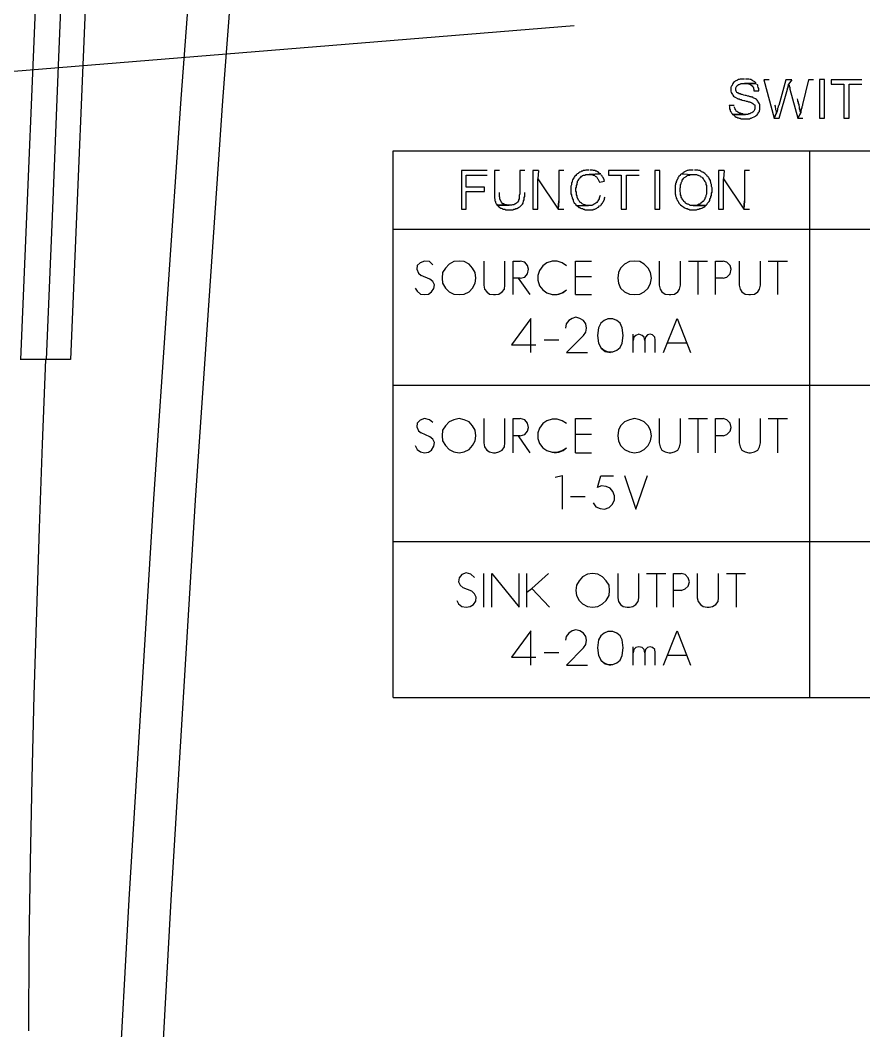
# Model space of a CAD drawing. Header units: metres. Extents: x 0 to 3575, y 0 to 842.
# Drawn here: x 3235.2 to 3281.2, y 601.4 to 656.4 of the extents above; entities that cross this region are included whole.
import ezdxf

# ---------------------------------------------------------------- set-up
doc = ezdxf.new("R2010")
doc.units = ezdxf.units.M
doc.layers.add('SCHEMATICS', color=7, linetype='Continuous')

msp = doc.modelspace()

# ---------------------------------------------------------------- linework, layer by layer
at = {"layer": 'SCHEMATICS', "color": 7}
for p, q in [((3265.408, 656.138), (3224.462, 652.795)), ((3274.034, 652.93), (3274.004, 652.87)), ((3274.064, 652.99), (3274.034, 652.96)), ((3274.034, 652.96), (3274.034, 652.93)), ((3274.094, 653.05), (3274.064, 652.99)), ((3274.153, 653.08), (3274.094, 653.05)), ((3274.184, 653.11), (3274.153, 653.08)), ((3274.304, 653.17), (3274.184, 653.11)), ((3274.363, 653.2), (3274.304, 653.17)), ((3274.334, 652.9), (3274.363, 652.93)), ((3274.394, 653.2), (3274.363, 653.2)), ((3274.363, 652.93), (3274.394, 652.93)), ((3274.454, 653.23), (3274.394, 653.2)), ((3274.394, 652.93), (3274.454, 652.96)), ((3274.693, 653.23), (3274.454, 653.23)), ((3274.454, 652.96), (3274.484, 652.99)), ((3274.484, 652.99), (3275.324, 652.99)), ((3275.325, 652.989), (3274.694, 652.989)), ((3274.694, 652.989), (3274.875, 652.989)), ((3274.934, 653.23), (3274.754, 653.23)), ((3274.875, 652.989), (3274.995, 652.929)), ((3274.994, 653.2), (3274.934, 653.23)), ((3275.054, 653.2), (3274.994, 653.2)), ((3274.995, 652.929), (3275.025, 652.929)), ((3275.025, 652.929), (3275.055, 652.899)), ((3275.084, 653.17), (3275.054, 653.2)), ((3275.113, 653.17), (3275.084, 653.17)), ((3275.144, 653.14), (3275.113, 653.17)), ((3275.264, 653.08), (3275.144, 653.14)), ((3275.294, 653.05), (3275.264, 653.08)), ((3275.324, 652.99), (3275.294, 653.05)), ((3275.385, 652.929), (3275.385, 652.959)), ((3275.415, 652.899), (3275.385, 652.929)), ((3276.045, 653.199), (3275.745, 653.199)), ((3275.745, 653.199), (3276.315, 651.099)), ((3276.944, 653.199), (3276.555, 651.789)), ((3277.275, 653.199), (3276.944, 653.199)), ((3277.275, 653.199), (3277.095, 652.959)), ((3277.095, 652.899), (3277.095, 652.959)), ((3277.095, 652.959), (3277.095, 652.929)), ((3277.095, 652.929), (3277.125, 652.899)), ((3278.175, 653.199), (3277.845, 651.849)), ((3278.444, 653.199), (3278.175, 653.199)), ((3281.085, 653.199), (3279.404, 653.199)), ((3279.404, 653.199), (3279.404, 652.959)), ((3279.404, 652.959), (3280.095, 652.959)), ((3280.095, 652.959), (3280.095, 651.099)), ((3280.395, 651.099), (3280.395, 652.959)), ((3280.395, 652.959), (3281.085, 652.959)), ((3273.974, 652.84), (3273.943, 652.78)), ((3273.943, 652.78), (3273.943, 652.57)), ((3273.943, 652.57), (3273.974, 652.51)), ((3274.004, 652.87), (3273.974, 652.84)), ((3273.974, 652.51), (3274.034, 652.39)), ((3274.034, 652.39), (3274.064, 652.36)), ((3274.214, 652.75), (3274.274, 652.87)), ((3274.214, 652.63), (3274.214, 652.75)), ((3274.244, 652.57), (3274.214, 652.63)), ((3274.274, 652.51), (3274.244, 652.57)), ((3274.274, 652.87), (3274.334, 652.9)), ((3274.304, 652.48), (3274.274, 652.51)), ((3274.334, 652.48), (3274.304, 652.48)), ((3274.394, 652.42), (3274.334, 652.48)), ((3274.454, 652.42), (3274.394, 652.42)), ((3274.514, 652.39), (3274.454, 652.42)), ((3274.574, 652.39), (3274.514, 652.39)), ((3274.664, 652.36), (3274.574, 652.39)), ((3275.055, 652.899), (3275.114, 652.869)), ((3275.114, 652.869), (3275.145, 652.809)), ((3275.145, 652.809), (3275.175, 652.779)), ((3275.175, 652.779), (3275.175, 652.72)), ((3275.175, 652.72), (3275.205, 652.659)), ((3275.205, 652.659), (3275.205, 652.599)), ((3275.205, 652.599), (3275.475, 652.599)), ((3275.415, 652.84), (3275.415, 652.899)), ((3275.444, 652.779), (3275.415, 652.84)), ((3275.475, 652.72), (3275.444, 652.779)), ((3275.475, 652.599), (3275.475, 652.72)), ((3276.585, 651.099), (3277.035, 652.689)), ((3277.035, 652.72), (3277.065, 652.779)), ((3277.035, 652.689), (3277.035, 652.72)), ((3277.065, 652.84), (3277.095, 652.899)), ((3277.065, 652.779), (3277.065, 652.84)), ((3277.125, 652.899), (3277.125, 652.869)), ((3277.125, 652.869), (3277.154, 652.779)), ((3277.154, 652.779), (3277.154, 652.689)), ((3277.154, 652.689), (3277.605, 651.099)), ((3274.064, 652.36), (3274.094, 652.3)), ((3274.094, 652.3), (3274.153, 652.27)), ((3274.153, 652.27), (3274.184, 652.24)), ((3274.184, 652.24), (3274.304, 652.18)), ((3274.304, 652.18), (3274.334, 652.15)), ((3274.334, 652.15), (3274.394, 652.15)), ((3274.394, 652.15), (3274.454, 652.12)), ((3274.454, 652.12), (3274.514, 652.12)), ((3274.514, 652.12), (3274.574, 652.09)), ((3274.574, 652.09), (3274.664, 652.06)), ((3274.724, 652.33), (3274.664, 652.36)), ((3274.664, 652.06), (3274.693, 652.06)), ((3274.693, 652.06), (3274.784, 652.03)), ((3274.784, 652.33), (3274.724, 652.33)), ((3274.874, 652.3), (3274.784, 652.33)), ((3274.784, 652.03), (3274.844, 652.03)), ((3274.844, 652.03), (3274.903, 652)), ((3274.934, 652.3), (3274.874, 652.3)), ((3274.903, 652), (3274.964, 652)), ((3274.994, 652.27), (3274.934, 652.3)), ((3274.964, 652), (3274.994, 651.97)), ((3275.054, 652.27), (3274.994, 652.27)), ((3274.994, 651.97), (3275.024, 651.97)), ((3275.024, 651.97), (3275.084, 651.94)), ((3275.084, 652.24), (3275.054, 652.27)), ((3275.144, 652.24), (3275.084, 652.24)), ((3275.084, 651.94), (3275.144, 651.91)), ((3275.174, 652.21), (3275.144, 652.24)), ((3275.144, 651.91), (3275.204, 651.85)), ((3275.294, 652.15), (3275.174, 652.21)), ((3275.204, 651.85), (3275.234, 651.85)), ((3275.234, 651.85), (3275.264, 651.79)), ((3275.354, 652.12), (3275.294, 652.15)), ((3275.384, 652.09), (3275.354, 652.12)), ((3275.414, 652.03), (3275.384, 652.09)), ((3275.443, 652), (3275.414, 652.03)), ((3275.504, 651.88), (3275.443, 652)), ((3275.534, 651.85), (3275.504, 651.88)), ((3275.534, 651.58), (3275.534, 651.85)), ((3276.375, 651.759), (3276.345, 651.819)), ((3277.605, 652.09), (3277.575, 652.149)), ((3277.605, 652.029), (3277.605, 652.09)), ((3277.635, 651.969), (3277.605, 652.029)), ((3277.635, 651.909), (3277.635, 651.969)), ((3277.665, 651.849), (3277.635, 651.909)), ((3277.665, 651.789), (3277.665, 651.849)), ((3277.845, 651.849), (3277.845, 651.789)), ((3274.124, 651.79), (3273.854, 651.79)), ((3273.854, 651.79), (3273.884, 651.73)), ((3273.884, 651.73), (3273.884, 651.61)), ((3273.884, 651.61), (3273.914, 651.55)), ((3273.914, 651.55), (3273.914, 651.49)), ((3273.914, 651.49), (3273.943, 651.46)), ((3273.943, 651.46), (3273.974, 651.4)), ((3273.974, 651.4), (3274.004, 651.37)), ((3274.004, 651.37), (3274.034, 651.31)), ((3274.034, 651.31), (3274.754, 651.31)), ((3274.874, 651.31), (3274.034, 651.31)), ((3274.034, 651.31), (3274.094, 651.28)), ((3274.094, 651.28), (3274.184, 651.19)), ((3274.184, 651.61), (3274.124, 651.73)), ((3274.184, 651.58), (3274.184, 651.61)), ((3274.214, 651.55), (3274.184, 651.58)), ((3274.244, 651.49), (3274.214, 651.55)), ((3274.274, 651.46), (3274.244, 651.49)), ((3274.334, 651.43), (3274.274, 651.46)), ((3274.394, 651.4), (3274.334, 651.43)), ((3274.424, 651.37), (3274.394, 651.4)), ((3274.484, 651.37), (3274.424, 651.37)), ((3274.544, 651.34), (3274.484, 651.37)), ((3274.604, 651.34), (3274.544, 651.34)), ((3274.634, 651.31), (3274.604, 651.34)), ((3274.754, 651.31), (3274.634, 651.31)), ((3274.934, 651.34), (3274.874, 651.31)), ((3274.994, 651.34), (3274.934, 651.34)), ((3275.024, 651.37), (3274.994, 651.34)), ((3275.084, 651.4), (3275.024, 651.37)), ((3275.144, 651.43), (3275.084, 651.4)), ((3275.204, 651.49), (3275.144, 651.43)), ((3275.234, 651.55), (3275.204, 651.49)), ((3275.264, 651.61), (3275.234, 651.55)), ((3275.264, 651.79), (3275.264, 651.61)), ((3275.324, 651.25), (3275.384, 651.28)), ((3275.384, 651.28), (3275.414, 651.34)), ((3275.414, 651.34), (3275.443, 651.37)), ((3275.443, 651.37), (3275.474, 651.43)), ((3275.474, 651.43), (3275.504, 651.46)), ((3275.504, 651.52), (3275.534, 651.58)), ((3275.504, 651.46), (3275.504, 651.52)), ((3276.315, 651.099), (3276.435, 651.399)), ((3276.435, 651.399), (3276.315, 651.099)), ((3276.375, 651.699), (3276.375, 651.759)), ((3276.404, 651.639), (3276.375, 651.699)), ((3276.404, 651.549), (3276.404, 651.639)), ((3276.435, 651.489), (3276.404, 651.549)), ((3276.435, 651.399), (3276.435, 651.489)), ((3276.465, 651.489), (3276.435, 651.399)), ((3276.495, 651.579), (3276.465, 651.489)), ((3276.525, 651.699), (3276.495, 651.639)), ((3276.495, 651.639), (3276.495, 651.579)), ((3276.555, 651.789), (3276.525, 651.759)), ((3276.525, 651.759), (3276.525, 651.699)), ((3277.605, 651.099), (3277.755, 651.399)), ((3277.755, 651.399), (3277.605, 651.099)), ((3277.694, 651.729), (3277.665, 651.789)), ((3277.694, 651.609), (3277.694, 651.729)), ((3277.725, 651.549), (3277.694, 651.609)), ((3277.725, 651.459), (3277.725, 651.549)), ((3277.755, 651.399), (3277.725, 651.459)), ((3277.785, 651.549), (3277.755, 651.489)), ((3277.755, 651.489), (3277.755, 651.399)), ((3277.815, 651.669), (3277.785, 651.609)), ((3277.785, 651.609), (3277.785, 651.549)), ((3277.845, 651.789), (3277.815, 651.729)), ((3277.815, 651.729), (3277.815, 651.669)), ((3274.184, 651.19), (3274.244, 651.16)), ((3274.244, 651.16), (3274.274, 651.16)), ((3274.274, 651.16), (3274.304, 651.13)), ((3274.304, 651.13), (3274.363, 651.13)), ((3274.363, 651.13), (3274.394, 651.1)), ((3274.394, 651.1), (3274.454, 651.1)), ((3274.454, 651.1), (3274.514, 651.07)), ((3274.514, 651.07), (3274.964, 651.07)), ((3274.964, 651.07), (3275.024, 651.1)), ((3275.024, 651.1), (3275.054, 651.1)), ((3275.054, 651.1), (3275.294, 651.22)), ((3275.294, 651.22), (3275.324, 651.25)), ((3276.315, 651.099), (3276.585, 651.099)), ((3277.605, 651.099), (3277.875, 651.099)), ((3280.095, 651.099), (3280.395, 651.099)), ((3255.554, 619.568), (3255.554, 649.329)), ((3255.554, 649.329), (3329.266, 649.329)), ((3278.236, 649.329), (3278.236, 619.568)), ((3260.684, 648.25), (3259.274, 648.25)), ((3259.274, 648.25), (3259.274, 646.15)), ((3259.544, 647.35), (3259.544, 648.01)), ((3259.544, 648.01), (3260.684, 648.01)), ((3261.344, 648.25), (3261.074, 648.25)), ((3261.074, 648.25), (3261.074, 646.75)), ((3262.724, 648.25), (3262.454, 648.25)), ((3262.454, 648.25), (3262.454, 646.99)), ((3263.474, 648.25), (3263.174, 648.25)), ((3263.174, 648.25), (3263.174, 646.15)), ((3263.474, 648.25), (3263.443, 647.8)), ((3264.854, 648.25), (3264.584, 648.25)), ((3264.584, 648.25), (3264.584, 646.6)), ((3265.514, 647.979), (3265.454, 647.949)), ((3265.544, 648.039), (3265.514, 647.979)), ((3265.574, 648.069), (3265.544, 648.039)), ((3265.634, 648.099), (3265.574, 648.069)), ((3265.664, 648.13), (3265.634, 648.099)), ((3265.724, 648.159), (3265.664, 648.13)), ((3265.784, 648.189), (3265.724, 648.159)), ((3265.814, 648.219), (3265.784, 648.189)), ((3265.874, 648.219), (3265.814, 648.219)), ((3265.844, 647.949), (3265.874, 647.979)), ((3265.934, 648.249), (3265.874, 648.219)), ((3265.874, 647.979), (3265.934, 648.009)), ((3265.994, 648.249), (3265.934, 648.249)), ((3265.934, 648.009), (3265.994, 648.009)), ((3266.054, 648.279), (3265.994, 648.249)), ((3265.994, 648.009), (3266.054, 648.039)), ((3266.234, 648.279), (3266.054, 648.279)), ((3266.054, 648.039), (3266.234, 648.039)), ((3266.863, 648.069), (3266.234, 648.039)), ((3266.234, 648.039), (3266.863, 648.069)), ((3266.234, 648.039), (3266.384, 648.039)), ((3266.414, 648.279), (3266.294, 648.279)), ((3266.384, 648.039), (3266.443, 648.009)), ((3266.474, 648.249), (3266.414, 648.279)), ((3266.443, 648.009), (3266.474, 648.009)), ((3266.534, 648.249), (3266.474, 648.249)), ((3266.474, 648.009), (3266.534, 647.979)), ((3266.594, 648.219), (3266.534, 648.249)), ((3266.534, 647.979), (3266.564, 647.949)), ((3266.624, 648.219), (3266.594, 648.219)), ((3266.684, 648.189), (3266.624, 648.219)), ((3266.744, 648.159), (3266.684, 648.189)), ((3266.804, 648.099), (3266.744, 648.159)), ((3266.863, 648.069), (3266.804, 648.099)), ((3266.924, 647.979), (3266.894, 648.009)), ((3266.954, 647.919), (3266.924, 647.979)), ((3268.964, 648.25), (3267.284, 648.25)), ((3267.284, 648.25), (3267.284, 648.01)), ((3267.284, 648.01), (3267.974, 648.01)), ((3267.974, 648.01), (3267.974, 646.15)), ((3268.274, 646.15), (3268.274, 648.01)), ((3268.274, 648.01), (3268.964, 648.01)), ((3271.184, 647.979), (3271.124, 647.949)), ((3271.214, 648.039), (3271.184, 648.009)), ((3271.184, 648.009), (3271.184, 647.979)), ((3271.274, 648.069), (3271.214, 648.039)), ((3271.304, 648.099), (3271.274, 648.069)), ((3271.274, 648.069), (3271.903, 648.039)), ((3271.363, 648.13), (3271.304, 648.099)), ((3271.394, 648.159), (3271.363, 648.13)), ((3271.574, 648.249), (3271.394, 648.159)), ((3271.544, 647.949), (3271.574, 647.979)), ((3271.604, 648.249), (3271.574, 648.249)), ((3271.574, 647.979), (3271.634, 648.009)), ((3271.664, 648.279), (3271.604, 648.249)), ((3271.634, 648.009), (3271.693, 648.009)), ((3271.903, 648.279), (3271.664, 648.279)), ((3271.693, 648.009), (3271.754, 648.039)), ((3271.754, 648.039), (3271.903, 648.039)), ((3271.903, 648.039), (3272.084, 648.039)), ((3272.144, 648.279), (3271.964, 648.279)), ((3272.084, 648.039), (3272.144, 648.009)), ((3272.204, 648.249), (3272.144, 648.279)), ((3272.144, 648.009), (3272.174, 648.009)), ((3272.174, 648.009), (3272.294, 647.949)), ((3272.264, 648.249), (3272.204, 648.249)), ((3272.324, 648.219), (3272.264, 648.249)), ((3272.354, 648.189), (3272.324, 648.219)), ((3272.414, 648.159), (3272.354, 648.189)), ((3272.443, 648.159), (3272.414, 648.159)), ((3272.474, 648.13), (3272.443, 648.159)), ((3272.534, 648.099), (3272.474, 648.13)), ((3272.594, 648.039), (3272.534, 648.099)), ((3272.624, 648.009), (3272.594, 648.039)), ((3272.653, 647.979), (3272.624, 648.009)), ((3272.684, 647.919), (3272.653, 647.979)), ((3273.584, 648.25), (3273.284, 648.25)), ((3273.284, 648.25), (3273.284, 646.15)), ((3273.584, 648.25), (3273.554, 647.8)), ((3274.964, 648.25), (3274.693, 648.25)), ((3274.693, 648.25), (3274.693, 646.6)), ((3263.443, 646.15), (3263.443, 647.8)), ((3263.443, 647.8), (3264.554, 646.15)), ((3265.274, 647.469), (3265.244, 647.409)), ((3265.304, 647.619), (3265.274, 647.59)), ((3265.274, 647.59), (3265.274, 647.469)), ((3265.334, 647.739), (3265.304, 647.679)), ((3265.304, 647.679), (3265.304, 647.619)), ((3265.363, 647.799), (3265.334, 647.739)), ((3265.394, 647.859), (3265.363, 647.799)), ((3265.424, 647.889), (3265.394, 647.859)), ((3265.454, 647.949), (3265.424, 647.889)), ((3265.544, 647.439), (3265.574, 647.499)), ((3265.544, 647.349), (3265.544, 647.439)), ((3265.574, 647.559), (3265.604, 647.619)), ((3265.574, 647.499), (3265.574, 647.559)), ((3265.604, 647.679), (3265.634, 647.709)), ((3265.604, 647.619), (3265.604, 647.679)), ((3265.634, 647.709), (3265.664, 647.769)), ((3265.664, 647.769), (3265.693, 647.829)), ((3265.693, 647.829), (3265.724, 647.859)), ((3265.724, 647.859), (3265.784, 647.889)), ((3265.784, 647.889), (3265.814, 647.949)), ((3265.814, 647.949), (3265.844, 647.949)), ((3266.564, 647.949), (3266.624, 647.919)), ((3266.624, 647.919), (3266.653, 647.889)), ((3266.653, 647.889), (3266.684, 647.829)), ((3266.684, 647.829), (3266.714, 647.799)), ((3266.714, 647.799), (3266.804, 647.619)), ((3266.804, 647.619), (3267.074, 647.679)), ((3266.984, 647.889), (3266.954, 647.919)), ((3267.044, 647.769), (3266.984, 647.889)), ((3267.044, 647.709), (3267.044, 647.769)), ((3267.074, 647.679), (3267.044, 647.709)), ((3270.943, 647.499), (3270.914, 647.439)), ((3270.914, 647.439), (3270.914, 646.989)), ((3270.974, 647.589), (3270.943, 647.559)), ((3270.943, 647.559), (3270.943, 647.499)), ((3271.004, 647.709), (3270.974, 647.649)), ((3270.974, 647.649), (3270.974, 647.589)), ((3271.034, 647.769), (3271.004, 647.709)), ((3271.064, 647.799), (3271.034, 647.769)), ((3271.094, 647.889), (3271.064, 647.859)), ((3271.064, 647.859), (3271.064, 647.799)), ((3271.124, 647.949), (3271.094, 647.889)), ((3271.214, 647.499), (3271.244, 647.529)), ((3271.214, 647.349), (3271.214, 647.499)), ((3271.244, 647.589), (3271.274, 647.649)), ((3271.244, 647.529), (3271.244, 647.589)), ((3271.274, 647.649), (3271.304, 647.679)), ((3271.304, 647.739), (3271.334, 647.769)), ((3271.304, 647.679), (3271.304, 647.739)), ((3271.334, 647.769), (3271.363, 647.829)), ((3271.363, 647.829), (3271.394, 647.859)), ((3271.394, 647.859), (3271.454, 647.889)), ((3271.454, 647.889), (3271.484, 647.919)), ((3271.484, 647.919), (3271.544, 647.949)), ((3272.294, 647.949), (3272.324, 647.919)), ((3272.324, 647.919), (3272.384, 647.889)), ((3272.384, 647.889), (3272.414, 647.859)), ((3272.414, 647.859), (3272.443, 647.799)), ((3272.443, 647.799), (3272.474, 647.769)), ((3272.474, 647.769), (3272.504, 647.709)), ((3272.504, 647.709), (3272.534, 647.649)), ((3272.534, 647.649), (3272.564, 647.619)), ((3272.564, 647.619), (3272.594, 647.559)), ((3272.594, 647.559), (3272.594, 647.499)), ((3272.594, 647.499), (3272.624, 647.439)), ((3272.624, 647.439), (3272.624, 646.959)), ((3272.744, 647.889), (3272.684, 647.919)), ((3272.774, 647.829), (3272.744, 647.889)), ((3272.804, 647.769), (3272.774, 647.829)), ((3272.834, 647.709), (3272.804, 647.769)), ((3272.834, 647.649), (3272.834, 647.709)), ((3272.863, 647.619), (3272.834, 647.649)), ((3272.863, 647.559), (3272.863, 647.619)), ((3272.894, 647.499), (3272.863, 647.559)), ((3272.894, 647.38), (3272.894, 647.499)), ((3273.554, 646.15), (3273.554, 647.8)), ((3273.554, 647.8), (3274.664, 646.15)), ((3260.534, 647.35), (3259.544, 647.35)), ((3259.544, 646.15), (3259.544, 647.11)), ((3259.544, 647.11), (3260.534, 647.11)), ((3260.534, 647.11), (3260.534, 647.35)), ((3261.344, 646.84), (3261.344, 647.05)), ((3262.454, 646.99), (3262.424, 646.9)), ((3262.424, 646.9), (3262.424, 646.72)), ((3262.724, 646.84), (3262.724, 647.05)), ((3265.244, 647.409), (3265.244, 646.989)), ((3265.244, 646.989), (3265.274, 646.929)), ((3265.274, 646.929), (3265.274, 646.869)), ((3265.274, 646.869), (3265.304, 646.809)), ((3265.514, 647.289), (3265.544, 647.349)), ((3265.514, 647.139), (3265.514, 647.289)), ((3265.544, 647.079), (3265.514, 647.139)), ((3265.544, 646.929), (3265.544, 647.079)), ((3265.574, 646.869), (3265.544, 646.929)), ((3265.574, 646.809), (3265.574, 646.869)), ((3266.834, 646.899), (3266.804, 646.809)), ((3270.914, 646.989), (3270.943, 646.929)), ((3270.943, 646.929), (3270.943, 646.869)), ((3270.943, 646.869), (3270.974, 646.809)), ((3271.184, 647.289), (3271.214, 647.349)), ((3271.184, 647.109), (3271.184, 647.289)), ((3271.214, 647.049), (3271.184, 647.109)), ((3271.214, 646.929), (3271.214, 647.049)), ((3271.244, 646.869), (3271.214, 646.929)), ((3271.244, 646.809), (3271.244, 646.869)), ((3272.624, 646.959), (3272.594, 646.899)), ((3272.594, 646.899), (3272.594, 646.84)), ((3272.863, 646.84), (3272.894, 646.899)), ((3272.924, 647.319), (3272.894, 647.38)), ((3272.894, 647.019), (3272.924, 647.079)), ((3272.894, 646.899), (3272.894, 647.019)), ((3272.924, 647.079), (3272.924, 647.319)), ((3261.074, 646.75), (3261.104, 646.72)), ((3261.104, 646.72), (3261.104, 646.6)), ((3261.104, 646.6), (3261.134, 646.57)), ((3261.134, 646.57), (3261.134, 646.51)), ((3261.134, 646.51), (3261.164, 646.45)), ((3261.164, 646.45), (3261.193, 646.42)), ((3261.193, 646.42), (3261.224, 646.36)), ((3262.004, 646.36), (3261.224, 646.36)), ((3261.224, 646.36), (3261.284, 646.33)), ((3261.224, 646.36), (3261.884, 646.36)), ((3261.284, 646.33), (3261.314, 646.27)), ((3261.374, 646.78), (3261.344, 646.84)), ((3261.374, 646.69), (3261.374, 646.78)), ((3261.434, 646.57), (3261.374, 646.69)), ((3261.464, 646.54), (3261.434, 646.57)), ((3261.494, 646.48), (3261.464, 646.54)), ((3261.524, 646.45), (3261.494, 646.48)), ((3261.584, 646.45), (3261.524, 646.45)), ((3261.613, 646.42), (3261.584, 646.45)), ((3261.674, 646.39), (3261.613, 646.42)), ((3261.734, 646.39), (3261.674, 646.39)), ((3261.794, 646.36), (3261.734, 646.39)), ((3261.884, 646.36), (3261.794, 646.36)), ((3262.064, 646.39), (3262.004, 646.36)), ((3262.124, 646.39), (3262.064, 646.39)), ((3262.184, 646.42), (3262.124, 646.39)), ((3262.214, 646.45), (3262.184, 646.42)), ((3262.274, 646.48), (3262.214, 646.45)), ((3262.304, 646.51), (3262.274, 646.48)), ((3262.334, 646.54), (3262.304, 646.51)), ((3262.394, 646.6), (3262.334, 646.54)), ((3262.424, 646.72), (3262.394, 646.66)), ((3262.394, 646.66), (3262.394, 646.6)), ((3262.454, 646.27), (3262.574, 646.39)), ((3262.574, 646.39), (3262.604, 646.42)), ((3262.604, 646.42), (3262.634, 646.48)), ((3262.634, 646.54), (3262.664, 646.57)), ((3262.634, 646.48), (3262.634, 646.54)), ((3262.664, 646.6), (3262.693, 646.66)), ((3262.664, 646.57), (3262.664, 646.6)), ((3262.693, 646.78), (3262.724, 646.84)), ((3262.693, 646.66), (3262.693, 646.78)), ((3264.584, 646.6), (3264.554, 646.15)), ((3264.554, 646.15), (3264.584, 646.6)), ((3265.304, 646.809), (3265.304, 646.749)), ((3265.304, 646.749), (3265.334, 646.719)), ((3265.334, 646.719), (3265.363, 646.659)), ((3265.363, 646.659), (3265.363, 646.599)), ((3265.363, 646.599), (3265.394, 646.539)), ((3265.394, 646.539), (3265.424, 646.479)), ((3265.424, 646.479), (3265.484, 646.449)), ((3265.484, 646.449), (3265.514, 646.389)), ((3265.514, 646.389), (3265.574, 646.329)), ((3265.604, 646.749), (3265.574, 646.809)), ((3266.204, 646.359), (3265.574, 646.329)), ((3265.574, 646.329), (3266.204, 646.359)), ((3265.574, 646.329), (3265.634, 646.299)), ((3265.664, 646.63), (3265.604, 646.749)), ((3265.693, 646.599), (3265.664, 646.63)), ((3265.724, 646.539), (3265.693, 646.599)), ((3265.754, 646.509), (3265.724, 646.539)), ((3265.814, 646.479), (3265.754, 646.509)), ((3265.844, 646.449), (3265.814, 646.479)), ((3265.964, 646.389), (3265.844, 646.449)), ((3265.994, 646.389), (3265.964, 646.389)), ((3266.054, 646.359), (3265.994, 646.389)), ((3266.204, 646.359), (3266.054, 646.359)), ((3266.384, 646.359), (3266.204, 646.359)), ((3266.443, 646.389), (3266.384, 646.359)), ((3266.504, 646.419), (3266.443, 646.389)), ((3266.534, 646.449), (3266.504, 646.419)), ((3266.653, 646.509), (3266.534, 646.449)), ((3266.684, 646.569), (3266.653, 646.509)), ((3266.714, 646.599), (3266.684, 646.569)), ((3266.744, 646.659), (3266.714, 646.599)), ((3266.774, 646.719), (3266.744, 646.659)), ((3266.744, 646.269), (3266.804, 646.329)), ((3266.804, 646.809), (3266.774, 646.749)), ((3266.774, 646.749), (3266.774, 646.719)), ((3266.804, 646.329), (3266.863, 646.359)), ((3266.863, 646.359), (3266.894, 646.389)), ((3266.894, 646.389), (3266.924, 646.449)), ((3266.924, 646.449), (3266.954, 646.479)), ((3266.954, 646.479), (3266.984, 646.539)), ((3266.984, 646.539), (3267.014, 646.569)), ((3267.014, 646.569), (3267.074, 646.689)), ((3267.074, 646.749), (3267.104, 646.809)), ((3267.074, 646.689), (3267.074, 646.749)), ((3270.974, 646.809), (3270.974, 646.749)), ((3270.974, 646.749), (3271.004, 646.689)), ((3271.004, 646.689), (3271.034, 646.659)), ((3271.034, 646.659), (3271.034, 646.629)), ((3271.034, 646.629), (3271.064, 646.599)), ((3271.064, 646.599), (3271.094, 646.539)), ((3271.094, 646.539), (3271.124, 646.479)), ((3271.124, 646.479), (3271.153, 646.449)), ((3271.153, 646.449), (3271.214, 646.389)), ((3271.214, 646.389), (3271.274, 646.329)), ((3271.274, 646.749), (3271.244, 646.809)), ((3271.304, 646.719), (3271.274, 646.749)), ((3271.274, 646.329), (3271.334, 646.299)), ((3271.334, 646.659), (3271.304, 646.719)), ((3271.363, 646.629), (3271.334, 646.659)), ((3271.394, 646.569), (3271.363, 646.629)), ((3271.454, 646.539), (3271.394, 646.569)), ((3271.484, 646.479), (3271.454, 646.539)), ((3271.544, 646.449), (3271.484, 646.479)), ((3271.574, 646.419), (3271.544, 646.449)), ((3271.634, 646.419), (3271.574, 646.419)), ((3271.693, 646.389), (3271.634, 646.419)), ((3271.724, 646.359), (3271.693, 646.389)), ((3272.564, 646.359), (3271.724, 646.359)), ((3272.084, 646.359), (3271.903, 646.359)), ((3271.903, 646.359), (3272.564, 646.359)), ((3272.204, 646.419), (3272.084, 646.359)), ((3272.234, 646.419), (3272.204, 646.419)), ((3272.294, 646.449), (3272.234, 646.419)), ((3272.324, 646.479), (3272.294, 646.449)), ((3272.384, 646.539), (3272.324, 646.479)), ((3272.414, 646.569), (3272.384, 646.539)), ((3272.443, 646.569), (3272.414, 646.569)), ((3272.474, 646.599), (3272.443, 646.569)), ((3272.504, 646.659), (3272.474, 646.599)), ((3272.534, 646.689), (3272.504, 646.659)), ((3272.564, 646.809), (3272.534, 646.749)), ((3272.534, 646.749), (3272.534, 646.689)), ((3272.534, 646.299), (3272.564, 646.359)), ((3272.594, 646.84), (3272.564, 646.809)), ((3272.564, 646.359), (3272.624, 646.389)), ((3272.624, 646.389), (3272.653, 646.419)), ((3272.653, 646.419), (3272.684, 646.479)), ((3272.684, 646.479), (3272.714, 646.509)), ((3272.714, 646.509), (3272.774, 646.569)), ((3272.774, 646.569), (3272.804, 646.63)), ((3272.804, 646.689), (3272.834, 646.749)), ((3272.804, 646.63), (3272.804, 646.689)), ((3272.834, 646.749), (3272.863, 646.779)), ((3272.863, 646.779), (3272.863, 646.84)), ((3274.693, 646.6), (3274.664, 646.15)), ((3274.664, 646.15), (3274.693, 646.6)), ((3259.274, 646.15), (3259.544, 646.15)), ((3261.314, 646.27), (3261.374, 646.24)), ((3261.374, 646.24), (3261.403, 646.21)), ((3261.403, 646.21), (3261.434, 646.21)), ((3261.434, 646.21), (3261.494, 646.18)), ((3261.494, 646.18), (3261.524, 646.15)), ((3261.524, 646.15), (3261.644, 646.15)), ((3261.644, 646.15), (3261.704, 646.12)), ((3261.704, 646.12), (3262.094, 646.12)), ((3262.094, 646.12), (3262.124, 646.15)), ((3262.124, 646.15), (3262.184, 646.15)), ((3262.184, 646.15), (3262.244, 646.18)), ((3262.244, 646.18), (3262.304, 646.18)), ((3262.304, 646.18), (3262.334, 646.21)), ((3262.334, 646.21), (3262.394, 646.24)), ((3262.394, 646.24), (3262.454, 646.27)), ((3263.174, 646.15), (3263.443, 646.15)), ((3264.554, 646.15), (3264.854, 646.15)), ((3265.634, 646.299), (3265.664, 646.239)), ((3265.664, 646.239), (3265.724, 646.239)), ((3265.724, 646.239), (3265.754, 646.209)), ((3265.754, 646.209), (3265.814, 646.179)), ((3265.814, 646.179), (3265.874, 646.179)), ((3265.874, 646.179), (3265.934, 646.149)), ((3265.934, 646.149), (3265.964, 646.149)), ((3265.964, 646.149), (3266.024, 646.119)), ((3266.024, 646.119), (3266.443, 646.119)), ((3266.443, 646.119), (3266.474, 646.149)), ((3266.474, 646.149), (3266.534, 646.149)), ((3266.534, 646.149), (3266.653, 646.209)), ((3266.653, 646.209), (3266.684, 646.239)), ((3266.684, 646.239), (3266.744, 646.269)), ((3267.974, 646.15), (3268.274, 646.15)), ((3271.334, 646.299), (3271.394, 646.269)), ((3271.394, 646.269), (3271.394, 646.239)), ((3271.394, 646.239), (3271.514, 646.179)), ((3271.514, 646.179), (3271.574, 646.179)), ((3271.574, 646.179), (3271.604, 646.149)), ((3271.604, 646.149), (3271.664, 646.149)), ((3271.664, 646.149), (3271.724, 646.119)), ((3271.724, 646.119), (3272.084, 646.119)), ((3272.084, 646.119), (3272.144, 646.149)), ((3272.144, 646.149), (3272.204, 646.149)), ((3272.204, 646.149), (3272.264, 646.179)), ((3272.264, 646.179), (3272.324, 646.179)), ((3272.324, 646.179), (3272.384, 646.209)), ((3272.384, 646.209), (3272.414, 646.239)), ((3272.414, 646.239), (3272.443, 646.239)), ((3272.443, 646.239), (3272.474, 646.269)), ((3272.474, 646.269), (3272.534, 646.299)), ((3273.284, 646.15), (3273.554, 646.15)), ((3274.664, 646.15), (3274.964, 646.15)), ((3255.555, 645.069), (3329.267, 645.069)), ((3256.875, 643.089), (3256.845, 642.879)), ((3257.025, 643.239), (3256.875, 643.089)), ((3257.265, 643.329), (3257.025, 643.239)), ((3257.535, 643.299), (3257.265, 643.329)), ((3257.715, 643.119), (3257.535, 643.299)), ((3258.614, 643.149), (3258.404, 642.939)), ((3258.855, 643.299), (3258.614, 643.149)), ((3259.154, 643.329), (3258.855, 643.299)), ((3259.425, 643.299), (3259.154, 643.329)), ((3259.694, 643.149), (3259.425, 643.299)), ((3259.875, 642.939), (3259.694, 643.149)), ((3260.505, 643.329), (3260.505, 642.009)), ((3261.645, 642.009), (3261.645, 643.329)), ((3262.095, 641.499), (3262.095, 643.329)), ((3262.095, 643.329), (3262.485, 643.329)), ((3262.725, 643.269), (3262.485, 643.329)), ((3262.875, 643.089), (3262.725, 643.269)), ((3262.935, 642.879), (3262.875, 643.089)), ((3263.715, 643.059), (3263.535, 642.819)), ((3263.925, 643.239), (3263.715, 643.059)), ((3264.225, 643.329), (3263.925, 643.239)), ((3264.495, 643.329), (3264.225, 643.329)), ((3264.765, 643.239), (3264.495, 643.329)), ((3265.005, 643.059), (3264.765, 643.239)), ((3265.485, 641.499), (3265.485, 643.329)), ((3265.485, 643.329), (3266.355, 643.329)), ((3268.154, 643.149), (3267.944, 642.939)), ((3268.425, 643.299), (3268.154, 643.149)), ((3268.694, 643.329), (3268.425, 643.299)), ((3268.995, 643.299), (3268.694, 643.329)), ((3269.235, 643.149), (3268.995, 643.299)), ((3269.444, 642.939), (3269.235, 643.149)), ((3270.045, 643.329), (3270.045, 642.009)), ((3271.215, 642.009), (3271.215, 643.329)), ((3271.635, 643.329), (3272.685, 643.329)), ((3272.145, 643.329), (3272.145, 641.499)), ((3273.105, 641.499), (3273.105, 643.329)), ((3273.105, 643.329), (3273.525, 643.329)), ((3273.735, 643.269), (3273.525, 643.329)), ((3273.915, 643.089), (3273.735, 643.269)), ((3273.975, 642.879), (3273.915, 643.089)), ((3274.395, 643.329), (3274.395, 642.009)), ((3275.565, 642.009), (3275.565, 643.329)), ((3275.985, 643.329), (3277.035, 643.329)), ((3276.495, 643.329), (3276.495, 641.499)), ((3256.845, 642.879), (3256.935, 642.669)), ((3256.935, 642.669), (3257.085, 642.549)), ((3257.565, 642.339), (3257.085, 642.549)), ((3258.255, 642.699), (3258.225, 642.399)), ((3258.404, 642.939), (3258.255, 642.699)), ((3260.025, 642.699), (3259.875, 642.939)), ((3260.055, 642.399), (3260.025, 642.699)), ((3262.725, 642.459), (3262.875, 642.639)), ((3262.875, 642.639), (3262.935, 642.879)), ((3263.535, 642.819), (3263.444, 642.549)), ((3263.444, 642.549), (3263.444, 642.279)), ((3265.485, 642.489), (3266.355, 642.489)), ((3267.825, 642.699), (3267.795, 642.399)), ((3267.944, 642.939), (3267.825, 642.699)), ((3269.565, 642.699), (3269.444, 642.939)), ((3269.625, 642.399), (3269.565, 642.699)), ((3273.735, 642.459), (3273.915, 642.639)), ((3273.915, 642.639), (3273.975, 642.879)), ((3257.715, 642.219), (3257.565, 642.339)), ((3257.805, 642.039), (3257.715, 642.219)), ((3257.775, 641.829), (3257.805, 642.039)), ((3258.225, 642.399), (3258.255, 642.129)), ((3258.255, 642.129), (3258.404, 641.859)), ((3259.875, 641.859), (3260.025, 642.129)), ((3260.025, 642.129), (3260.055, 642.399)), ((3260.505, 642.009), (3260.535, 641.799)), ((3261.614, 641.799), (3261.645, 642.009)), ((3262.485, 642.399), (3262.095, 642.399)), ((3262.364, 642.399), (3262.995, 641.499)), ((3262.485, 642.399), (3262.725, 642.459)), ((3263.444, 642.279), (3263.535, 641.979)), ((3263.535, 641.979), (3263.715, 641.769)), ((3267.795, 642.399), (3267.825, 642.129)), ((3267.825, 642.129), (3267.944, 641.859)), ((3269.444, 641.859), (3269.565, 642.129)), ((3269.565, 642.129), (3269.625, 642.399)), ((3270.045, 642.009), (3270.105, 641.799)), ((3271.154, 641.799), (3271.215, 642.009)), ((3273.525, 642.399), (3273.105, 642.399)), ((3273.525, 642.399), (3273.735, 642.459)), ((3274.395, 642.009), (3274.455, 641.799)), ((3275.505, 641.799), (3275.565, 642.009)), ((3256.755, 641.859), (3256.875, 641.679)), ((3256.875, 641.679), (3257.055, 641.529)), ((3257.055, 641.529), (3257.265, 641.499)), ((3257.265, 641.499), (3257.475, 641.529)), ((3257.475, 641.529), (3257.654, 641.649)), ((3257.654, 641.649), (3257.775, 641.829)), ((3258.404, 641.859), (3258.614, 641.649)), ((3258.614, 641.649), (3258.855, 641.529)), ((3258.855, 641.529), (3259.154, 641.499)), ((3259.154, 641.499), (3259.425, 641.529)), ((3259.425, 641.529), (3259.694, 641.649)), ((3259.694, 641.649), (3259.875, 641.859)), ((3260.535, 641.799), (3260.654, 641.649)), ((3260.654, 641.649), (3260.805, 641.529)), ((3260.805, 641.529), (3261.015, 641.499)), ((3261.015, 641.499), (3261.135, 641.499)), ((3261.135, 641.499), (3261.315, 641.529)), ((3261.315, 641.529), (3261.495, 641.649)), ((3261.495, 641.649), (3261.614, 641.799)), ((3263.715, 641.769), (3263.925, 641.589)), ((3263.925, 641.589), (3264.225, 641.499)), ((3264.225, 641.499), (3264.495, 641.499)), ((3264.345, 641.499), (3264.585, 641.529)), ((3264.495, 641.499), (3264.765, 641.589)), ((3264.585, 641.529), (3264.825, 641.619)), ((3264.765, 641.589), (3265.005, 641.769)), ((3264.825, 641.619), (3265.005, 641.769)), ((3265.485, 641.499), (3266.355, 641.499)), ((3267.944, 641.859), (3268.154, 641.649)), ((3268.154, 641.649), (3268.425, 641.529)), ((3268.425, 641.529), (3268.694, 641.499)), ((3268.694, 641.499), (3268.995, 641.529)), ((3268.995, 641.529), (3269.235, 641.649)), ((3269.235, 641.649), (3269.444, 641.859)), ((3270.105, 641.799), (3270.194, 641.649)), ((3270.194, 641.649), (3270.375, 641.529)), ((3270.375, 641.529), (3270.585, 641.499)), ((3270.585, 641.499), (3270.675, 641.499)), ((3270.675, 641.499), (3270.885, 641.529)), ((3270.885, 641.529), (3271.065, 641.649)), ((3271.065, 641.649), (3271.154, 641.799)), ((3274.455, 641.799), (3274.545, 641.649)), ((3274.545, 641.649), (3274.725, 641.529)), ((3274.725, 641.529), (3274.935, 641.499)), ((3274.935, 641.499), (3275.025, 641.499)), ((3275.025, 641.499), (3275.235, 641.529)), ((3275.235, 641.529), (3275.415, 641.649)), ((3275.415, 641.649), (3275.505, 641.799)), ((3265.514, 640.269), (3265.304, 640.209)), ((3265.724, 640.209), (3265.514, 640.269)), ((3263.054, 640.209), (3262.004, 638.769)), ((3263.054, 638.349), (3263.054, 640.209)), ((3264.974, 639.909), (3264.943, 639.669)), ((3265.124, 640.089), (3264.974, 639.909)), ((3265.304, 640.209), (3265.124, 640.089)), ((3265.934, 640.089), (3265.724, 640.209)), ((3266.054, 639.909), (3265.934, 640.089)), ((3266.084, 639.669), (3266.054, 639.909)), ((3266.863, 639.939), (3266.744, 639.699)), ((3267.044, 640.089), (3266.863, 639.939)), ((3267.254, 640.179), (3267.044, 640.089)), ((3267.524, 640.179), (3267.254, 640.179)), ((3267.734, 640.089), (3267.524, 640.179)), ((3267.914, 639.939), (3267.734, 640.089)), ((3268.034, 639.699), (3267.914, 639.939)), ((3270.284, 638.349), (3271.034, 640.209)), ((3271.034, 640.209), (3271.754, 638.349)), ((3265.004, 638.349), (3265.934, 639.279)), ((3265.934, 639.279), (3266.054, 639.459)), ((3266.054, 639.459), (3266.084, 639.669)), ((3266.744, 639.699), (3266.684, 639.279)), ((3266.684, 639.279), (3266.744, 638.859)), ((3268.094, 639.279), (3268.034, 639.699)), ((3268.034, 638.859), (3268.094, 639.279)), ((3268.634, 638.349), (3268.634, 639.339)), ((3268.664, 639.189), (3268.634, 639.009)), ((3268.784, 639.279), (3268.664, 639.189)), ((3268.934, 639.339), (3268.784, 639.279)), ((3269.113, 639.279), (3268.934, 639.339)), ((3269.234, 639.189), (3269.113, 639.279)), ((3269.264, 639.009), (3269.234, 639.189)), ((3269.294, 639.189), (3269.264, 639.039)), ((3269.414, 639.309), (3269.294, 639.189)), ((3269.564, 639.339), (3269.414, 639.309)), ((3269.684, 639.309), (3269.564, 639.339)), ((3269.804, 639.189), (3269.684, 639.309)), ((3269.834, 639.039), (3269.804, 639.189)), ((3262.004, 638.769), (3263.324, 638.769)), ((3263.774, 639.039), (3264.584, 639.039)), ((3266.744, 638.859), (3266.863, 638.619)), ((3266.744, 638.859), (3266.894, 638.589)), ((3266.863, 638.619), (3267.044, 638.469)), ((3267.734, 638.469), (3267.914, 638.619)), ((3267.914, 638.619), (3268.034, 638.859)), ((3269.264, 639.039), (3269.264, 638.349)), ((3269.834, 638.349), (3269.834, 639.039)), ((3271.574, 638.859), (3270.464, 638.859)), ((3265.004, 638.349), (3266.144, 638.349)), ((3266.894, 638.589), (3267.104, 638.409)), ((3267.044, 638.469), (3267.254, 638.379)), ((3267.104, 638.409), (3267.403, 638.349)), ((3267.254, 638.379), (3267.524, 638.379)), ((3267.524, 638.379), (3267.734, 638.469)), ((3237.989, 637.971), (3235.248, 637.971)), ((3255.553, 636.58), (3329.265, 636.58)), ((3256.875, 634.509), (3256.845, 634.299)), ((3256.845, 634.299), (3256.935, 634.089)), ((3257.025, 634.659), (3256.875, 634.509)), ((3257.265, 634.749), (3257.025, 634.659)), ((3257.535, 634.689), (3257.265, 634.749)), ((3257.715, 634.539), (3257.535, 634.689)), ((3258.404, 634.359), (3258.255, 634.119)), ((3258.614, 634.569), (3258.404, 634.359)), ((3258.855, 634.689), (3258.614, 634.569)), ((3259.154, 634.749), (3258.855, 634.689)), ((3259.425, 634.689), (3259.154, 634.749)), ((3259.694, 634.569), (3259.425, 634.689)), ((3259.875, 634.359), (3259.694, 634.569)), ((3260.025, 634.119), (3259.875, 634.359)), ((3260.505, 634.749), (3260.505, 633.429)), ((3261.645, 633.429), (3261.645, 634.749)), ((3262.095, 632.889), (3262.095, 634.749)), ((3262.095, 634.749), (3262.485, 634.749)), ((3262.725, 634.689), (3262.485, 634.749)), ((3262.875, 634.509), (3262.725, 634.689)), ((3262.935, 634.269), (3262.875, 634.509)), ((3262.875, 634.059), (3262.935, 634.269)), ((3263.535, 634.239), (3263.444, 633.969)), ((3263.715, 634.479), (3263.535, 634.239)), ((3263.925, 634.629), (3263.715, 634.479)), ((3264.225, 634.719), (3263.925, 634.629)), ((3264.495, 634.719), (3264.225, 634.719)), ((3264.765, 634.629), (3264.495, 634.719)), ((3265.005, 634.479), (3264.765, 634.629)), ((3265.485, 632.889), (3265.485, 634.749)), ((3265.485, 634.749), (3266.355, 634.749)), ((3267.944, 634.359), (3267.825, 634.119)), ((3268.154, 634.569), (3267.944, 634.359)), ((3268.425, 634.689), (3268.154, 634.569)), ((3268.694, 634.749), (3268.425, 634.689)), ((3268.995, 634.689), (3268.694, 634.749)), ((3269.235, 634.569), (3268.995, 634.689)), ((3269.444, 634.359), (3269.235, 634.569)), ((3269.565, 634.119), (3269.444, 634.359)), ((3270.045, 634.749), (3270.045, 633.429)), ((3271.215, 633.429), (3271.215, 634.749)), ((3271.635, 634.749), (3272.685, 634.749)), ((3272.145, 634.749), (3272.145, 632.889)), ((3273.105, 632.889), (3273.105, 634.749)), ((3273.105, 634.749), (3273.525, 634.749)), ((3273.735, 634.689), (3273.525, 634.749)), ((3273.915, 634.509), (3273.735, 634.689)), ((3273.975, 634.269), (3273.915, 634.509)), ((3273.915, 634.059), (3273.975, 634.269)), ((3274.395, 634.749), (3274.395, 633.429)), ((3275.565, 633.429), (3275.565, 634.749)), ((3275.985, 634.749), (3277.035, 634.749)), ((3276.495, 634.749), (3276.495, 632.889)), ((3256.935, 634.089), (3257.085, 633.969)), ((3257.565, 633.759), (3257.085, 633.969)), ((3257.715, 633.639), (3257.565, 633.759)), ((3258.255, 634.119), (3258.225, 633.819)), ((3258.225, 633.819), (3258.255, 633.549)), ((3260.055, 633.819), (3260.025, 634.119)), ((3260.025, 633.549), (3260.055, 633.819)), ((3262.485, 633.819), (3262.095, 633.819)), ((3262.364, 633.819), (3262.995, 632.889)), ((3262.485, 633.819), (3262.725, 633.879)), ((3262.725, 633.879), (3262.875, 634.059)), ((3263.444, 633.969), (3263.444, 633.669)), ((3263.444, 633.669), (3263.535, 633.399)), ((3265.485, 633.909), (3266.355, 633.909)), ((3267.825, 634.119), (3267.795, 633.819)), ((3267.795, 633.819), (3267.825, 633.549)), ((3269.625, 633.819), (3269.565, 634.119)), ((3269.565, 633.549), (3269.625, 633.819)), ((3273.525, 633.819), (3273.105, 633.819)), ((3273.525, 633.819), (3273.735, 633.879)), ((3273.735, 633.879), (3273.915, 634.059)), ((3256.755, 633.279), (3256.875, 633.069)), ((3257.654, 633.039), (3257.775, 633.249)), ((3257.805, 633.459), (3257.715, 633.639)), ((3257.775, 633.249), (3257.805, 633.459)), ((3258.255, 633.549), (3258.404, 633.279)), ((3258.404, 633.279), (3258.614, 633.069)), ((3259.694, 633.069), (3259.875, 633.279)), ((3259.875, 633.279), (3260.025, 633.549)), ((3260.505, 633.429), (3260.535, 633.219)), ((3260.535, 633.219), (3260.654, 633.039)), ((3261.495, 633.039), (3261.614, 633.219)), ((3261.614, 633.219), (3261.645, 633.429)), ((3263.535, 633.399), (3263.715, 633.159)), ((3263.715, 633.159), (3263.925, 633.009)), ((3264.765, 633.009), (3265.005, 633.159)), ((3264.825, 633.009), (3265.005, 633.159)), ((3267.825, 633.549), (3267.944, 633.279)), ((3267.944, 633.279), (3268.154, 633.069)), ((3269.235, 633.069), (3269.444, 633.279)), ((3269.444, 633.279), (3269.565, 633.549)), ((3270.045, 633.429), (3270.105, 633.219)), ((3270.105, 633.219), (3270.194, 633.039)), ((3271.065, 633.039), (3271.154, 633.219)), ((3271.154, 633.219), (3271.215, 633.429)), ((3274.395, 633.429), (3274.455, 633.219)), ((3274.455, 633.219), (3274.545, 633.039)), ((3275.415, 633.039), (3275.505, 633.219)), ((3275.505, 633.219), (3275.565, 633.429)), ((3256.875, 633.069), (3257.055, 632.949)), ((3257.055, 632.949), (3257.265, 632.889)), ((3257.265, 632.889), (3257.475, 632.919)), ((3257.475, 632.919), (3257.654, 633.039)), ((3258.614, 633.069), (3258.855, 632.949)), ((3258.855, 632.949), (3259.154, 632.889)), ((3259.154, 632.889), (3259.425, 632.949)), ((3259.425, 632.949), (3259.694, 633.069)), ((3260.654, 633.039), (3260.805, 632.949)), ((3260.805, 632.949), (3261.015, 632.889)), ((3261.015, 632.889), (3261.135, 632.889)), ((3261.135, 632.889), (3261.315, 632.949)), ((3261.315, 632.949), (3261.495, 633.039)), ((3263.925, 633.009), (3264.225, 632.919)), ((3264.225, 632.919), (3264.495, 632.919)), ((3264.345, 632.889), (3264.585, 632.919)), ((3264.495, 632.919), (3264.765, 633.009)), ((3264.585, 632.919), (3264.825, 633.009)), ((3265.485, 632.889), (3266.355, 632.889)), ((3268.154, 633.069), (3268.425, 632.949)), ((3268.425, 632.949), (3268.694, 632.889)), ((3268.694, 632.889), (3268.995, 632.949)), ((3268.995, 632.949), (3269.235, 633.069)), ((3270.194, 633.039), (3270.375, 632.949)), ((3270.375, 632.949), (3270.585, 632.889)), ((3270.585, 632.889), (3270.675, 632.889)), ((3270.675, 632.889), (3270.885, 632.949)), ((3270.885, 632.949), (3271.065, 633.039)), ((3274.545, 633.039), (3274.725, 632.949)), ((3274.725, 632.949), (3274.935, 632.889)), ((3274.935, 632.889), (3275.025, 632.889)), ((3275.025, 632.889), (3275.235, 632.949)), ((3275.235, 632.949), (3275.415, 633.039)), ((3264.374, 631.569), (3264.764, 631.659)), ((3264.764, 631.659), (3264.764, 629.829)), ((3266.684, 630.999), (3266.863, 631.629)), ((3266.863, 631.629), (3267.554, 631.629)), ((3268.153, 631.659), (3268.784, 629.829)), ((3268.784, 629.829), (3269.414, 631.659)), ((3266.894, 631.089), (3266.684, 630.999)), ((3267.164, 631.059), (3266.894, 631.089)), ((3267.374, 630.969), (3267.164, 631.059)), ((3267.524, 630.789), (3267.374, 630.969)), ((3265.214, 630.519), (3266.024, 630.519)), ((3267.613, 630.549), (3267.524, 630.789)), ((3267.613, 630.309), (3267.613, 630.549)), ((3266.443, 630.159), (3266.594, 629.949)), ((3266.594, 629.949), (3266.834, 629.859)), ((3266.834, 629.859), (3267.074, 629.829)), ((3267.074, 629.829), (3267.314, 629.919)), ((3267.314, 629.919), (3267.494, 630.069)), ((3267.494, 630.069), (3267.613, 630.309)), ((3255.553, 628.06), (3329.265, 628.06)), ((3259.153, 626.079), (3259.124, 625.869)), ((3259.304, 626.259), (3259.153, 626.079)), ((3259.544, 626.349), (3259.304, 626.259)), ((3259.784, 626.289), (3259.544, 626.349)), ((3259.994, 626.109), (3259.784, 626.289)), ((3260.504, 624.489), (3260.504, 626.319)), ((3260.924, 624.489), (3260.924, 626.319)), ((3260.924, 626.319), (3262.424, 624.489)), ((3262.424, 624.489), (3262.424, 626.319)), ((3262.844, 624.489), (3262.844, 626.319)), ((3263.113, 625.509), (3264.014, 626.319)), ((3265.874, 626.139), (3265.693, 625.929)), ((3266.144, 626.289), (3265.874, 626.139)), ((3266.414, 626.319), (3266.144, 626.289)), ((3266.714, 626.289), (3266.414, 626.319)), ((3266.954, 626.139), (3266.714, 626.289)), ((3267.164, 625.929), (3266.954, 626.139)), ((3267.794, 626.319), (3267.794, 624.999)), ((3268.934, 624.999), (3268.934, 626.319)), ((3269.354, 626.319), (3270.403, 626.319)), ((3269.894, 626.319), (3269.894, 624.489)), ((3270.824, 624.489), (3270.824, 626.319)), ((3270.824, 626.319), (3271.244, 626.319)), ((3271.454, 626.259), (3271.244, 626.319)), ((3271.634, 626.079), (3271.454, 626.259)), ((3271.693, 625.869), (3271.634, 626.079)), ((3272.113, 626.319), (3272.113, 624.999)), ((3273.284, 624.999), (3273.284, 626.319)), ((3273.704, 626.319), (3274.754, 626.319)), ((3274.244, 626.319), (3274.244, 624.489)), ((3259.124, 625.869), (3259.214, 625.689)), ((3259.214, 625.689), (3259.363, 625.539)), ((3259.844, 625.359), (3259.363, 625.539)), ((3262.844, 625.299), (3263.113, 625.509)), ((3263.113, 625.509), (3264.074, 624.489)), ((3265.544, 625.689), (3265.514, 625.389)), ((3265.693, 625.929), (3265.544, 625.689)), ((3267.314, 625.689), (3267.164, 625.929)), ((3267.344, 625.389), (3267.314, 625.689)), ((3271.244, 625.389), (3271.454, 625.479)), ((3271.454, 625.479), (3271.634, 625.629)), ((3271.634, 625.629), (3271.693, 625.869)), ((3259.994, 625.209), (3259.844, 625.359)), ((3260.084, 625.029), (3259.994, 625.209)), ((3260.054, 624.819), (3260.084, 625.029)), ((3265.514, 625.389), (3265.544, 625.119)), ((3265.544, 625.119), (3265.693, 624.849)), ((3267.164, 624.849), (3267.314, 625.119)), ((3267.314, 625.119), (3267.344, 625.389)), ((3267.794, 624.999), (3267.824, 624.789)), ((3268.903, 624.789), (3268.934, 624.999)), ((3271.244, 625.389), (3270.824, 625.389)), ((3272.113, 624.999), (3272.174, 624.789)), ((3273.254, 624.789), (3273.284, 624.999)), ((3259.034, 624.849), (3259.124, 624.669)), ((3259.124, 624.669), (3259.304, 624.519)), ((3259.304, 624.519), (3259.544, 624.489)), ((3259.544, 624.489), (3259.754, 624.519)), ((3259.754, 624.519), (3259.934, 624.639)), ((3259.934, 624.639), (3260.054, 624.819)), ((3265.693, 624.849), (3265.874, 624.669)), ((3265.874, 624.669), (3266.144, 624.519)), ((3266.144, 624.519), (3266.414, 624.489)), ((3266.414, 624.489), (3266.714, 624.519)), ((3266.714, 624.519), (3266.954, 624.669)), ((3266.954, 624.669), (3267.164, 624.849)), ((3267.824, 624.789), (3267.943, 624.639)), ((3267.943, 624.639), (3268.094, 624.519)), ((3268.094, 624.519), (3268.304, 624.489)), ((3268.304, 624.489), (3268.424, 624.489)), ((3268.424, 624.489), (3268.604, 624.519)), ((3268.604, 624.519), (3268.784, 624.639)), ((3268.784, 624.639), (3268.903, 624.789)), ((3272.174, 624.789), (3272.294, 624.639)), ((3272.294, 624.639), (3272.443, 624.519)), ((3272.443, 624.519), (3272.653, 624.489)), ((3272.653, 624.489), (3272.774, 624.489)), ((3272.774, 624.489), (3272.954, 624.519)), ((3272.954, 624.519), (3273.134, 624.639)), ((3273.134, 624.639), (3273.254, 624.789)), ((3265.514, 623.259), (3265.304, 623.199)), ((3265.724, 623.199), (3265.514, 623.259)), ((3263.054, 623.199), (3262.004, 621.759)), ((3263.054, 621.339), (3263.054, 623.199)), ((3264.974, 622.899), (3264.943, 622.689)), ((3265.124, 623.079), (3264.974, 622.899)), ((3265.304, 623.199), (3265.124, 623.079)), ((3265.934, 623.079), (3265.724, 623.199)), ((3266.054, 622.899), (3265.934, 623.079)), ((3266.084, 622.689), (3266.054, 622.899)), ((3266.054, 622.449), (3266.084, 622.689)), ((3266.744, 622.719), (3266.684, 622.269)), ((3266.863, 622.929), (3266.744, 622.719)), ((3267.044, 623.079), (3266.863, 622.929)), ((3267.254, 623.169), (3267.044, 623.079)), ((3267.524, 623.169), (3267.254, 623.169)), ((3267.734, 623.079), (3267.524, 623.169)), ((3267.914, 622.929), (3267.734, 623.079)), ((3268.034, 622.719), (3267.914, 622.929)), ((3268.094, 622.269), (3268.034, 622.719)), ((3270.284, 621.339), (3271.034, 623.199)), ((3271.034, 623.199), (3271.754, 621.339)), ((3265.004, 621.339), (3265.934, 622.269)), ((3265.934, 622.269), (3266.054, 622.449)), ((3266.684, 622.269), (3266.744, 621.849)), ((3268.034, 621.849), (3268.094, 622.269)), ((3268.634, 621.339), (3268.634, 622.329)), ((3268.664, 622.179), (3268.634, 621.999)), ((3268.784, 622.299), (3268.664, 622.179)), ((3268.934, 622.329), (3268.784, 622.299)), ((3269.113, 622.299), (3268.934, 622.329)), ((3269.234, 622.179), (3269.113, 622.299)), ((3269.264, 621.999), (3269.234, 622.179)), ((3269.294, 622.179), (3269.264, 622.029)), ((3269.414, 622.299), (3269.294, 622.179)), ((3269.564, 622.329), (3269.414, 622.299)), ((3269.684, 622.299), (3269.564, 622.329)), ((3269.804, 622.179), (3269.684, 622.299)), ((3269.834, 622.029), (3269.804, 622.179)), ((3262.004, 621.759), (3263.324, 621.759)), ((3263.774, 622.029), (3264.584, 622.029)), ((3266.744, 621.849), (3266.894, 621.579)), ((3266.744, 621.849), (3266.863, 621.609)), ((3266.863, 621.609), (3267.044, 621.459)), ((3266.894, 621.579), (3267.104, 621.399)), ((3267.734, 621.459), (3267.914, 621.609)), ((3267.914, 621.609), (3268.034, 621.849)), ((3269.264, 622.029), (3269.264, 621.339)), ((3269.834, 621.339), (3269.834, 622.029)), ((3271.574, 621.849), (3270.464, 621.849)), ((3265.004, 621.339), (3266.144, 621.339)), ((3267.044, 621.459), (3267.254, 621.369)), ((3267.104, 621.399), (3267.403, 621.339)), ((3267.254, 621.369), (3267.524, 621.369)), ((3267.524, 621.369), (3267.734, 621.459)), ((3255.553, 619.57), (3329.265, 619.57))]:
    msp.add_line(p, q, dxfattribs=at)
for points in [[(3249.407, 717.449), (3247.436, 695.694), (3245.632, 673.934), (3243.988, 652.164), (3242.499, 630.377), (3241.16, 608.569), (3239.966, 586.734), (3238.911, 564.867), (3237.989, 542.962)], [(3251.691, 716.993), (3249.72, 695.389), (3247.916, 673.742), (3246.272, 652.052), (3244.783, 630.32), (3243.444, 608.545), (3242.249, 586.727), (3241.194, 564.866), (3240.273, 542.962)], [(3238.01, 703.748), (3237.667, 695.526), (3237.325, 687.304), (3236.982, 679.082), (3236.64, 670.86), (3236.297, 662.638), (3235.955, 654.416), (3235.612, 646.194), (3235.27, 637.972)], [(3239.396, 703.748), (3239.054, 695.526), (3238.711, 687.304), (3238.369, 679.082), (3238.026, 670.86), (3237.683, 662.638), (3237.341, 654.416), (3236.998, 646.194), (3236.656, 637.972)], [(3240.729, 703.748), (3240.387, 695.526), (3240.044, 687.304), (3239.702, 679.082), (3239.359, 670.86), (3239.016, 662.638), (3238.674, 654.416), (3238.331, 646.194), (3237.989, 637.972)], [(3278.775, 651.1), (3279.045, 651.1), (3279.045, 653.2), (3278.775, 653.2), (3278.775, 651.1)], [(3269.804, 646.149), (3270.074, 646.149), (3270.074, 648.249), (3269.804, 648.249), (3269.804, 646.149)], [(3236.618, 637.972), (3236.448, 633.367), (3236.283, 628.794), (3236.129, 624.242), (3235.991, 619.701), (3235.874, 615.16), (3235.784, 610.609), (3235.726, 606.036), (3235.705, 601.431)]]:
    msp.add_lwpolyline(points, dxfattribs=at)

doc.saveas('drawing.dxf')
